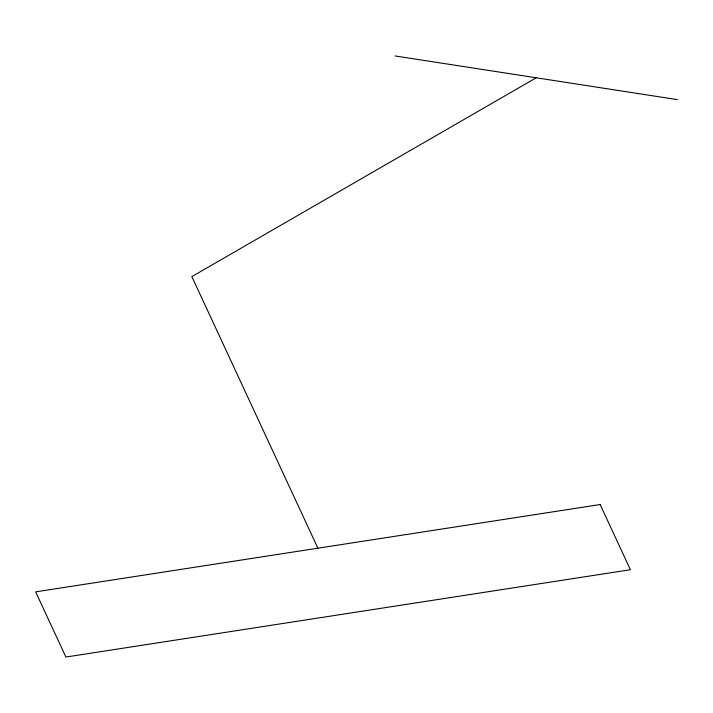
<?xml version="1.0" encoding="UTF-8"?>
<svg xmlns="http://www.w3.org/2000/svg" width="713" height="713" viewBox="0 0 713 713"><rect width="100%" height="100%" fill="white"/><g stroke="black" fill="none" stroke-linecap="round" stroke-linejoin="round"><path stroke-width="1.07" d="M536.221 77.788L191.85 276.608L317.9 548.199M395.1 55.953L677.35 99.615M600.15 504.537L35.65 591.861L65.899 657.047L630.408 569.723L600.15 504.537"/></g></svg>
